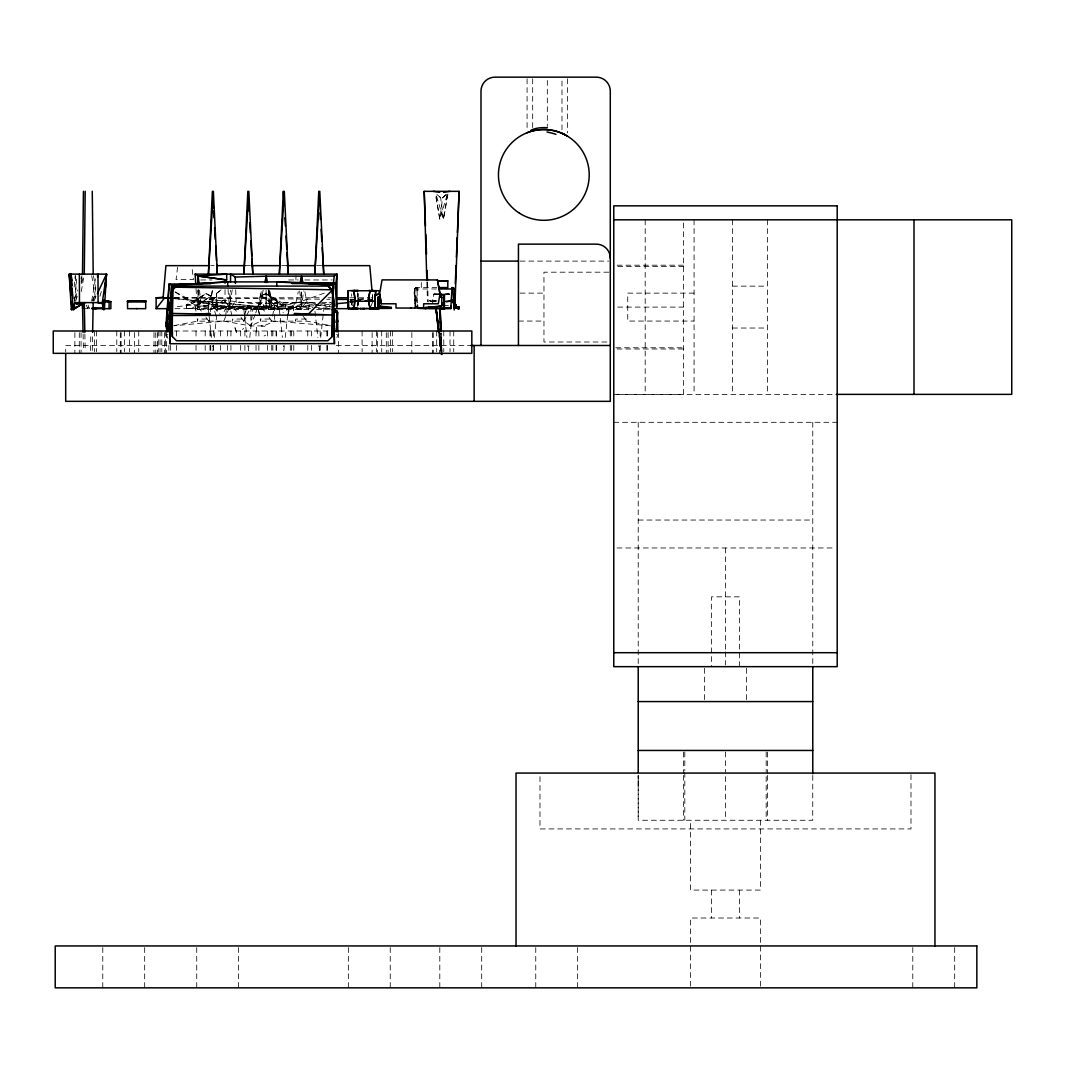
<?xml version="1.0" encoding="UTF-8"?>
<svg xmlns="http://www.w3.org/2000/svg" width="1065" height="1065" viewBox="0 0 1065 1065"><rect width="100%" height="100%" fill="white"/><g stroke="black" fill="none" stroke-linecap="round" stroke-linejoin="round"><path stroke-width="0.75" stroke-dasharray="5 3.75" d="M532.673 127.56L532.673 78.291M561.987 129.81L561.987 78.331M812.768 775.387L812.741 820.263L638.215 820.263L638.201 775.387L638.215 785.358M421.287 287.577L421.314 280.841M432.71 299.638L432.696 302.42L433.894 294.1L439.965 294.033M308.704 309.596L197.291 309.596L198.449 302.62L226.685 302.62L230.12 309.596L234.54 302.62L262.15 302.62L266.077 309.596L266.157 290.505M351.623 305.083L351.663 293.887M415.137 305.722C418.399 300.437 409.639 289.6 417.107 287.577L436.863 287.577M230.12 309.596L230.386 290.239M301.315 292.09L301.049 309.596L270.004 302.62L268.5 309.596L271.016 306.108L269.991 289.76M416.056 287.776C411.969 287.63 417.786 303.685 414.857 308.517L414.338 289.973M197.611 309.596L197.957 290.439M90.498 350.545L90.818 334.024M92.269 350.545L92.602 334.024M414.778 308.517L416.162 288.974L437.049 288.974M255.8 309.596L255.8 308.198L255.826 309.596L255.8 308.198L258.476 309.596M372.51 296.443L372.683 304.031A31.244 31.244 0 0 1 372.683 295.138L372.683 303.658M212.308 290.452L211.509 295.804L213.28 306.361L257.81 306.613L258.582 306.347L260.353 295.764L265.984 293.607L281.133 304.337L285.566 304.563L285.42 308.664L279.882 308.331L260.779 296.083L259.567 290.692M198.063 289.84L197.291 309.596L229.361 306.8L260.499 309.596L261.218 290.772M198.449 289.667L198.449 302.62L229.361 306.8L229.987 290.465M215.796 297.494L209.099 299.465L208.221 308.371L209.099 299.465L215.796 297.494L216.501 293.421L221.839 289.254L216.514 293.487L217.233 308.251L218.059 308.664L215.796 300.277L216.501 293.421L217.233 308.251L269.299 307.585L270.257 297.494L268.726 289.347L269.299 307.585L267.994 308.664L269.312 307.599L270.257 300.277L276.647 299.172L277.819 308.371L276.647 299.172L270.257 297.494L268.726 289.347L269.312 307.599L217.273 308.171M435.878 301.675L432.576 301.675L432.63 300.929L435.918 300.956M414.911 288.628L414.991 300.144L417.4 308.517L414.991 300.144L416.096 300.09L418.012 306.161M415.363 288.189C420.435 284.635 416.455 300.769 414.991 300.144L415.696 301.541M74.137 287.017L75.189 275.728M74.55 301.528L76.96 275.728M208.527 308.078L209.392 299.172L215.796 300.277L217.233 308.251M213.413 345.632L212.88 350.545L212.334 345.632M214.305 337.445L217.34 309.596M248.877 345.632L248.345 350.545L247.812 345.632M249.769 337.445L252.818 309.596L262.15 302.62L253.177 309.596L254.815 308.198L257.078 309.596M284.355 345.632L283.809 350.545L283.277 345.632M285.247 337.445L288.282 309.596M319.82 345.632L319.287 350.545L318.741 345.632M320.711 337.445L323.747 309.596L331.921 303.485M357.933 305.043L357.694 292.942A31.231 31.231 0 0 1 357.694 306.214L358.386 300.889L357.694 292.942L358.08 295.138M372.683 295.511L372.51 302.726M274.517 309.596L273.372 308.198L269.072 309.596L269.778 308.198L271.548 309.596L271.016 306.108L276.714 309.596L301.701 306.8L303.552 291.011M225.674 315.679L226.738 307.133L222.984 313.416M177.589 267.195L176.058 279.616L193.431 279.616L191.94 267.195M233.994 306.613L234.966 306.613M208.221 308.371L209.392 299.172M445.982 194.589L442.667 197.691L439.792 219.27L435.372 194.096M260.299 295.378L258.635 306.334L257.81 306.613M212.268 290.931L211.509 295.804L213.253 306.374L234.007 306.467M447.3 195.095L443.506 219.27L436.197 195.001M259.194 309.596L259.421 308.198L263.774 309.596L262.349 308.198L260.552 309.596M91.697 301.022L96.236 274.118M93.467 301.022L95.877 286.778M196.027 288.628L197.291 309.596L200.726 302.62L229.361 306.8L232.303 289.427M308.437 309.995L309.715 302.46L319.327 304.457M81.14 282.039L82.218 275.702M81.286 291.53L84.002 275.702M447.926 194.096L443.506 219.27L440.63 197.691L437.316 194.589M358.08 304.031L357.694 306.214L357.933 294.126M234.872 327.754L237.215 334.064L235.059 327.754M254.548 309.596L254.815 308.198L256.811 309.596M210.351 311.646L211.589 305.735L223.743 300.117L252.245 303.632L309.715 302.46L290.013 307.133L276.793 307.133L298.267 302.46L325.983 292.516M272.494 316.092L274.663 305.735L298.267 302.46L330.523 306.906M295.964 302.62L298.267 291.73M260.499 302.62L263.188 290.173M244.537 316.065L246.641 307.133L274.663 305.735L292.888 306.347L293.94 311.113M414.352 289.866L414.684 288.974M287.803 315.4L290.013 307.133L298.267 302.46M435.878 301.222L432.63 300.929M99.95 296.283L102.28 288.362M447.1 195.001L439.792 219.27L435.998 195.095M287.404 315.666L290.013 307.133L282.984 312.777M74.43 299.438L77.452 289.946M80.98 278.87L81.992 275.702M75.695 301.022L77.213 296.283M81.246 283.623L83.762 275.702M255.161 314.361L250.874 325.93L223.743 321.151L173.954 325.77M255.707 312.91L257.85 307.133L259.953 316.065M336.899 337.459L337.898 334.863L336.527 334.583M370.221 307.958L373.016 300.982M223.743 321.151L226.778 313.749M227.378 312.271L229.814 306.347L223.743 300.117L194.775 302.46L173.741 291.065M285.566 304.563L285.42 308.664L279.855 308.304L264.559 297.561L260.406 295.711M92.136 301.115L95.624 293.607M93.906 301.115L95.996 296.616M245.948 316.944L243.832 321.151L197.571 321.151L173.914 325.624M246.641 315.546L250.874 307.133L250.874 325.93L261.817 325.93M438.527 294.14L433.868 294.153L441.616 294.046M414.698 288.948L415.07 288.469M242.607 329.484L243.539 328.22M253.723 309.596L254.815 308.198L254.815 309.596M416.615 287.617L415.55 288.043M415.124 288.402L416.375 287.67M211.056 296.11L205.984 293.594L186.428 304.883L186.442 308.664L191.993 308.331L211.056 296.11L205.984 293.594L190.702 304.324L186.428 304.883L190.702 304.324L205.984 293.594L211.083 296.083L191.993 308.331L186.442 308.664L186.295 304.563L190.702 304.324M442.667 197.691L446.341 194.522M245.11 308.664L246.468 308.664L239.305 308.664M215.969 315.999L213.706 307.133L223.743 300.117L229.814 307.133L213.706 307.133L211.589 305.735L194.775 304.79L173.941 306.96M244.99 308.664L245.443 308.384M264.093 335.994L265.598 335.222M437.036 300.982C435.265 299.478 426.612 303.552 432.563 301.342L429.608 300.796L432.576 301.675L433.974 300.982M270.404 309.596L273.372 308.198L274.344 309.596M330.496 325.784L274.663 321.151L263.601 325.93L265.225 326.329L261.471 325.943L263.987 325.957M274.024 309.596L273.372 308.198L269.512 309.596L269.778 308.198L274.158 309.596L273.372 308.198L273.652 309.596M239.399 308.664L240.517 308.664M354.219 300.982L352.076 301.115L352.129 307.266M242.953 308.664L244.644 308.664L242.061 308.664M242.807 308.664L243.992 308.384M167.964 334.556L166.593 334.876L168.576 340.001M446.102 302.18L449.323 301.635M318.728 304.137L282.505 308.664L174.514 298.679M320.379 303.938L330.257 302.7M350.026 300.237L369.795 297.774M270.257 300.277L276.953 299.465L277.526 308.078M313.762 305.788L282.505 308.664L174.128 298.533M315.4 305.642L330.217 304.284M349.959 302.46L372.99 300.357M330.296 309.156L314.814 309.596M288.202 308.664L296.35 308.664M432.576 301.675L435.878 301.581M353.7 301.635L367.026 301.355L355.617 301.115M368.65 301.302L373.535 301.169L350.678 300.982L350.678 301.675M414.991 300.144L417.187 300.09L417.959 305.602M433.868 294.153L441.895 294.046M238.347 306.613L258.635 306.334L213.253 306.374L211.602 294.925M417.107 288.974L417.187 300.09L415.709 300.144L418.345 308.357M353.687 301.102L366.986 301.009M373.469 300.942L368.61 300.996L373.549 301.102M432.576 301.115L435.865 301.089M450.668 300.929L445.742 300.982L450.721 301.115L445.769 301.275L449.323 300.982M446.302 294.113L449.417 294.126L446.315 294.126M520.079 261.111L608.648 261.111M617.088 265.198L683.597 265.198M210.67 265.651L214.158 265.651M245.483 265.651L250.448 265.651M281.945 265.651L286.964 265.651M316.664 265.651L321.643 265.651M617.7 266.41L683.597 266.41M608.794 272.187L543.962 272.187L543.962 341.998L608.794 341.998M200.726 279.962L212.068 279.962M288.628 279.962L298.253 279.962M304.843 279.962L332.107 279.962M732.467 286.139L767.386 286.139M520.039 293.128L543.962 293.128M694.074 293.128L627.738 293.128L627.738 321.058L694.074 321.058M445.303 294.033L449.417 294.126L446.475 294.086M174.128 297.774L321.83 297.774M328.02 297.774L331.228 297.774M349.906 297.774L368.184 297.774M371.192 297.774L372.59 297.774L372.164 292.595M348.575 301.675L367.052 301.675M368.477 301.675L373.535 301.675L368.65 301.488M445.769 301.675L450.721 301.675M315.227 302.62L305.482 302.62L301.049 309.596L297.614 302.62L270.004 302.62L274.837 309.596M321.71 302.62L331.428 302.62M617.7 307.093L683.597 307.093M86.332 305.162L87.45 307.958L90.498 307.958M82.564 308.664L90.964 308.664M174.926 308.664L310.461 308.664M318.408 308.664L330.217 308.664M518.442 321.058L543.962 321.058M732.467 328.033L767.386 328.033M174.354 331.002L330.683 331.002M166.979 345.486L65.697 345.486L65.697 352.062M336.327 345.486L470.823 345.486M615.743 347.776L683.597 347.776M617.088 348.987L683.597 348.987M617.088 394.383L837.197 394.37M613.773 422.299L837.197 422.299M638.215 520.039L812.768 520.039M617.034 547.969L833.908 547.969M613.773 394.343L683.597 394.396L683.597 219.816M174.62 297.854L320.059 299.198M326.675 299.265L329.977 299.292M349.813 299.478L372.95 299.691M355.683 300.929L367.052 301.036M357.015 300.969L366.746 301.076M443.493 294.033L449.403 294.113M445.25 305.615L448.471 305.682M306.906 306.946L295.697 306.454L299.438 311.353M208.793 307.319L197.571 307.053L208.793 306.001L197.571 306.081L201.312 311.1M356.961 301.262L366.733 301.541M243.832 307.439L232.623 307.106L243.832 306.108L232.623 306.188L237.295 312.418M445.769 301.528L449.071 301.621M271.868 307.439L260.659 307.053L271.868 306.108L260.659 306.081L265.318 312.351M211.589 305.735L246.641 307.133L243.832 321.151L250.874 325.93L260.659 321.151L306.906 321.151L330.563 325.624M299.664 291.011L301.701 306.8L312.884 307.412M314.481 307.492L330.443 308.371M209.099 299.465L215.796 300.277M429.621 300.783L432.563 301.342M320.924 304.79L332.147 307.133M241.449 308.664L240.97 308.664M270.257 297.494L276.953 299.465M241.475 308.384L242.221 308.664M259.7 309.596L259.421 308.198L262.642 309.596M174.98 292.01L194.775 304.79L196.013 311.126M436.956 194.522L440.63 197.691M259.94 309.596L259.421 308.198L261.045 309.596M370.873 298.972L373.056 301.395M213.706 307.133L220.508 314.827M303.166 316.252L306.906 321.151L306.906 319.047L295.697 319.047L295.697 321.151L294.859 316.704M241.023 317.41L243.832 321.151L243.832 319.047L232.623 319.047L232.623 321.151M269.059 317.383L271.868 321.151L271.868 319.047L260.659 319.047L260.659 321.151L257.85 307.133M205.984 317.383L208.793 321.151L208.793 319.047L197.571 319.047L197.571 321.151L196.732 316.238M262.349 308.198L263.281 309.596M259.421 308.198L260.326 309.596M186.428 304.883L186.442 308.664M350.678 300.982L353.46 307.958M88.102 305.162L89.22 308.664M273.372 308.198L273.732 309.596M231.917 315.879L229.814 306.347L229.814 307.133M271.016 306.108L271.761 309.596M304.83 291.73L307.133 302.62M269.099 290.173L271.668 302.62M292.888 306.347L293.727 310.794M194.775 304.79L196.453 314.614M93.48 275.702L95.917 289.946M91.71 275.702L95.77 299.438M74.497 297.867L74.963 301.022M442.108 354.738L439.166 332.2L441.562 351.517M276.647 299.172L277.819 308.371M441.283 354.738L438.687 332.2L441.19 354.738M314.987 311.233L317.849 337.445M279.35 309.596L282.385 337.445M243.872 309.596L246.92 337.445M208.407 309.596L208.94 314.508M209.126 316.145L211.442 337.445M199.541 290.119L200.726 302.62M228.03 289.427L229.361 306.8M441.975 351.41L441.176 333.159L441.975 354.738M75.402 275.702L76.454 301.022M235.698 289.826L236.19 302.62M427.531 282.118L428.263 301.928M198.689 290.998L199.075 302.62M426.865 282.118L427.451 301.928M84.88 334.024L85.2 350.545M83.11 334.024L83.429 350.545M301.635 292.09L301.701 306.8M954.679 947.557L954.679 987.841M912.785 947.557L912.785 987.841M910.988 774.721L910.988 828.929L539.982 828.929L539.982 774.721M812.768 422.299L812.768 665.013M767.386 219.816L767.386 394.37M767.386 752.103L767.386 773.723M767.386 775.387L767.386 820.263M766.174 751.903L766.174 772.271M766.174 776.625L766.174 820.263M760.397 820.263L760.397 890.087L690.573 890.087L690.573 820.263M760.397 986.177L760.397 918.017L690.573 918.017L690.573 986.177M746.432 668.327L746.432 701.569M739.456 666.663L739.456 596.839L711.527 596.839L711.527 666.663M739.456 890.087L739.456 918.017M732.467 219.816L732.467 394.37M725.491 547.969L725.491 650.183M725.491 651.82L725.491 665.013M725.491 751.903L725.491 772.271M725.491 776.625L725.491 820.263M711.527 890.087L711.527 918.017M704.537 668.327L704.537 701.569M694.074 219.816L694.074 394.37M684.808 751.903L684.808 770.807M684.808 772.271L684.808 820.263M683.597 752.103L683.597 773.723M683.597 775.387L683.597 820.263M645.19 219.816L645.19 394.37M638.215 422.299L638.215 665.013M638.215 776.625L638.215 820.263M577.643 947.557L577.643 987.841M567.578 78.81L567.578 132.952M547.33 80.447L547.33 126.389M535.762 947.557L535.762 987.841M527.082 78.797L527.082 131.102M481.7 947.557L481.7 987.841M453.73 331.002L453.73 351.756M450.016 331.002L450.016 351.756M443.772 331.002L443.772 351.756M439.805 947.557L439.805 987.841M439.526 332.6L439.526 353.34M436.69 331.002L436.69 351.756M433.282 332.6L433.282 353.34M432.43 332.6L432.43 353.34M411.836 332.6L411.836 353.34M392.346 331.002L392.346 351.756M390.575 331.002L390.575 351.756M390.243 947.557L390.243 987.841M388.086 332.6L388.086 353.34M386.315 332.6L386.315 353.34M381.709 331.002L381.709 351.756M377.449 332.6L377.449 353.34M376.384 331.002L376.384 351.756M372.124 332.6L372.124 353.34M362.1 331.002L362.1 351.756M348.348 947.557L348.348 987.841M338.457 332.6L338.457 353.34M327.274 331.002L327.274 337.392M327.274 345.366L327.274 353.34M326.968 331.002L326.968 337.392M326.968 345.366L326.968 351.756M320.206 331.002L320.206 337.392M320.206 345.366L320.206 353.34M311.606 331.002L311.606 337.392M311.606 345.366L311.606 353.34M307.758 331.002L307.758 337.392M307.758 345.366L307.758 351.756M295.964 275.582L295.964 279.962M293.78 331.002L293.78 337.392M293.78 345.366L293.78 353.34M291.49 331.002L291.49 337.392M291.49 345.366L291.49 351.756M290.306 331.002L290.306 337.392M290.306 345.366L290.306 351.756M276.328 331.002L276.328 337.392M276.328 345.366L276.328 353.34M276.128 331.002L276.128 337.392M276.128 345.366L276.128 353.34M274.663 305.735L274.663 321.151M272.853 331.002L272.853 337.392M272.853 345.366L272.853 351.756M271.761 331.002L271.761 337.392M271.761 345.366L271.761 351.756M267.501 331.002L267.501 337.392M267.501 345.366L267.501 353.34M266.077 290.239L266.077 309.596M258.875 331.002L258.875 337.392M258.875 345.366L258.875 353.34M256.479 327.221L256.479 332.147M256.026 331.002L256.026 337.392M256.026 345.366L256.026 351.756M244.91 331.002L244.91 337.392M244.91 345.366L244.91 351.756M240.663 331.002L240.663 337.392M240.663 345.366L240.663 353.34M238.627 947.557L238.627 987.841M230.932 331.002L230.932 337.392M230.932 345.366L230.932 353.34M227.457 331.002L227.457 337.392M227.457 345.366L227.457 351.756M225.021 289.667L225.021 302.62M220.562 331.002L220.562 337.392M220.562 345.366L220.562 351.756M213.479 331.002L213.479 337.392M213.479 345.366L213.479 353.34M210.763 331.002L210.763 337.392M210.763 345.366L210.763 351.756M210.005 331.002L210.005 337.392M210.005 345.366L210.005 351.756M205.199 331.002L205.199 337.392M205.199 345.366L205.199 353.34M196.732 947.557L196.732 987.841M196.027 331.002L196.027 337.392M196.027 345.366L196.027 353.34M176.497 331.002L176.497 337.392M176.497 345.366L176.497 353.34M170.666 345.366L170.666 351.756M168.896 345.366L168.882 353.34M166.406 332.6L166.406 353.34M165.328 331.002L165.328 353.34M164.636 332.6L164.636 353.34M161.8 331.002L161.8 351.756M160.03 331.002L160.03 351.756M158.259 331.002L158.259 351.756M157.54 332.6L157.54 353.34M155.77 332.6L155.77 353.34M153.999 332.6L153.999 353.34M144.68 947.557L144.68 987.841M138.743 331.002L138.743 351.756M134.496 332.6L134.496 353.34M129.477 331.002L129.477 351.756M124.565 331.002L124.565 351.756M121.104 332.6L121.104 353.34M120.305 332.6L120.305 353.34M116.777 331.002L116.777 351.756M102.786 947.557L102.786 987.841M96.422 331.002L96.422 351.756M94.639 331.002L94.639 351.756M87.45 307.958L87.45 308.664M81.06 332.6L81.06 353.34M79.289 332.6L79.289 353.34M74.883 332.6L74.883 353.34M265.904 293.607L260.779 296.083L265.984 293.607L285.46 304.803L281.133 304.337L265.984 293.607M371.618 301.115L371.618 301.115M441.19 351.41L440.684 333.159L441.096 351.41"/><path stroke-width="1.5" d="M480.994 345.486L480.994 91.124A13.965 13.965 0 0 1 494.959 77.159L596.32 77.159A13.965 13.965 0 0 1 610.285 91.124L610.285 401.345L65.697 401.345L65.697 353.7M812.781 773.723L812.768 666.663M357.933 290.505L348.135 290.692L348.095 308.291L354.405 308.664M441.03 308.384L444.424 308.464L444.464 295.045L440.324 293.847L439.752 297.108L442.374 297.468M266.197 282.545L266.223 276.181L334.197 276.061L337.019 274.118L336.846 307.066M348.149 290.692L348.375 308.61M82.498 274.118L83.429 191.274M84.268 274.118L85.2 191.274M230.493 282.185L230.612 274.118L235.205 277.046L266.223 276.181L267.501 282.398M301.448 282.545L301.541 276.181L302.859 282.398M167.272 331.628L165.887 325.77L169.095 284.022L171.665 285.087L172.344 336.567L176.55 340.773L327.94 340.773L332.147 336.567L332.932 284.994L335.062 283.476L336.7 307.399M198.063 284.049L198.21 276.061L195.148 274.118L195.734 283.796M92.628 332.36L93.201 302.606M170.094 343.702L171.665 285.087L227.71 281.906L276.767 281.906L332.932 284.994L334.463 343.582L170.094 343.702L169.934 308.531L171.665 285.087L176.55 286.099L327.94 286.099L332.613 289.8L332.147 336.567M166.673 331.694L169.095 284.022L190.675 283.956M169.402 331.428L169.934 308.531L167.232 309.422L168.51 331.721M454.968 304.164L459.095 191.341L424.203 191.341L426.825 280.468M95.331 308.664L94.625 308.664L95.331 308.584M362.473 308.664L363.538 308.664M454.209 310.008L454.342 306.707M454.489 303.418L454.822 295.178M455.301 283.636L456.046 265.505M456.379 257.264L457.204 237.495M457.404 232.543L459.095 191.341M442.973 308.517L450.575 307.679L450.841 308.517L452.013 287.577L453.397 287.949M97.394 293.607L106.473 274.118L104.37 309.596L102.28 302.606L106.473 274.118L69.225 274.118L71.328 309.596L75.948 306.973M332.773 326.675L333.944 308.531L337.552 312.258L337.845 331.628M127.6 300.929L127.547 301.675L145.692 301.675L145.639 300.929L127.547 301.115L145.639 300.929M454.342 308.517L454.116 300.144L451.028 300.077L453.41 300.144L454.342 308.517L454.808 290.372L453.876 288.296M453.118 302.274L455.807 308.078L459.002 308.664L459.108 307.332L456.632 306.893L453.69 300.796L456.579 306.84L459.108 307.332L459.002 308.664L455.833 308.105L454.635 305.642L455.833 308.105M459.095 307.332L456.579 306.84L454.089 301.275L456.659 306.933L459.095 307.332L459.002 308.664L455.807 308.078M336.127 331.668L337.552 312.258L335.715 310.314M104.437 299.917L103.678 309.596L102.28 302.606L75.189 302.606L73.099 309.596L84.268 302.606L84.841 332.36M104.942 293.474L106.473 274.118L105.901 279.017M163.118 297.774L165.914 265.651L209.259 265.651M104.184 299.917L103.332 309.596L102.28 302.606L103.039 303.525L97.913 302.606M104.903 291.85L106.473 274.118M337.099 328.166L336.926 310.594M71.382 301.528L72.021 309.596L72.327 306.361M73.538 306.361L73.791 309.596L74.097 306.361M333.385 283.876L334.197 276.061M104.942 287.191L105.515 282.292M335.368 288.362L337.019 274.118L195.148 274.118M453.836 305.722L452.945 288.974L438.713 288.974M167.032 331.774L167.911 325.571M168.789 319.367L170.12 310.061L167.232 309.422M376.424 308.331L373.083 308.664M97.474 277.286L98.007 274.118L98.087 302.606M439.991 293.887L438.314 303.778L423.644 303.778L423.644 308.038L396.007 308.038L396.007 303.778L381.323 303.778L379.633 293.873L382.055 279.882L437.462 279.935L439.991 293.86L437.462 279.935M167.644 316.105L165.887 325.77L167.711 318.249M169.122 308.038L173.036 287.137L176.55 286.099L172.344 290.306L172.344 336.567M72.021 309.596L72.58 306.8M73.791 309.596L74.35 306.8M377.782 308.317L372.83 308.664M300.237 282.398L301.541 276.181M264.879 282.398L266.223 276.181M442.414 303.192L441.775 305.961L428.197 308.371L444.424 308.464M453.317 302.939L454.116 300.144L453.237 301.541M73.006 304.004L71.328 309.596L74.111 307.838M444.464 295.045L443.679 297.654L444.238 308.664M369.994 308.291L369.901 307.679A31.231 31.231 0 0 1 369.901 291.477L369.901 290.785M453.41 301.541L454.116 300.144M92.921 308.664L93.56 308.584M369.302 308.664L375.626 308.278L368.836 308.384M379.14 308.291L373.629 308.557L379.167 308.278M136.44 308.584L137.159 308.584M441.469 308.584L442.188 308.584M379.886 297.108L377.875 297.308L377.915 306.001L391.441 307.279L375.399 308.664L374.987 295.298L379.313 293.847L379.886 297.108L377.889 297.321L377.862 305.961L391.441 308.371L375.213 308.464L375.173 295.045M168.43 308.664L156.142 308.664L164.702 297.774L168.004 297.801M196.173 314.135L210.191 313.443L210.191 314.135L172.344 313.443L173.036 287.137L332.613 289.8L332.147 293.368M332.613 289.8L308.317 314.135L294.299 314.135L294.299 313.443L332.147 314.987L172.344 315.493M78.291 302.606L76.813 303.845L75.189 302.606M84.268 302.606L73.099 309.596L71.009 274.118L71.927 280.454M96.396 308.664L96.862 308.664M360.636 308.664L361.421 308.664M364.19 308.664L364.962 308.664M334.463 343.582L332.932 284.994L311.819 284.009M527.095 132.726C540.155 127.454 555.624 128.798 567.578 136.24M374.987 295.298L379.313 293.847M354.152 308.664L354.858 298.267L353.58 290.692L354.858 290.505M353.58 290.692L354.405 290.505M369.542 308.664L375.439 308.584M443.679 192.299L450.029 191.341M85.227 302.606L76.813 303.845L84.588 303.152M450.668 307.679L443.28 308.664M439.086 287.577L447.819 287.577L447.806 280.841L438.567 280.841M336.793 303.671L348.308 302.62M198.942 283.876L198.21 276.061L226.685 274.118L226.685 279.962L198.21 276.061L198.476 284.368M172.344 290.306L171.665 285.087L210.883 283.676M156.142 308.664L156.142 297.774L163.118 297.348M171.665 285.087L227.71 281.906L227.71 286.099M447.806 280.841L439.06 280.867M410.584 308.038L411.423 308.038M145.692 301.115L127.547 301.675L128.945 300.982L127.547 300.982L127.547 308.664L145.692 308.664L145.692 300.982L144.294 300.982L145.692 301.675L127.547 301.115M104.117 301.209L107.379 301.115L104.117 301.581M372.883 308.331L370.141 308.384L369.302 305.043L368.969 296.443L370.127 290.692L379.1 290.692L379.1 293.9M104.064 300.956L107.379 301.115L104.13 301.089M348.282 308.61L354.871 308.384M351.929 308.597L357.933 308.664M308.504 283.556L335.062 283.476L276.767 281.906L276.767 286.099M351.796 308.584L357.694 308.664M292.01 283.543L335.062 283.476M613.773 219.816L1011.75 219.816L1011.75 394.37L836.571 394.37M480.994 261.111L518.442 261.111M217.3 265.651L245.163 265.651M251.739 265.651L280.601 265.651M286.911 265.651L315.094 265.651M323.307 265.651L369.795 265.651L372.031 291.011M358.386 290.505L351.676 290.692M368.849 290.505L370.127 290.692L369.302 290.505M372.377 290.505L373.655 290.692L372.83 290.505M375.559 290.705L375.572 295.498L375.559 290.692L353.806 290.785L353.806 291.477A31.231 31.231 0 0 1 353.806 307.679L353.806 308.384M156.142 297.774L172.543 297.774M336.647 297.774L348.242 297.774M103.811 300.982L110.867 301.675L110.867 308.664L91.896 308.664M104.117 301.675L110.867 301.675M428.995 307.266L425.827 307.266L425.827 308.517L450.721 308.664L450.721 305.868M92.016 307.958L104.21 307.958L104.21 308.664M352.981 308.317L358.399 308.384M359.997 308.384L361.022 308.384M362.313 308.384L364.922 308.384M366.214 308.384L367.239 308.384M372.364 308.384L373.669 308.384M333.092 308.664L379.566 308.664M171.106 331.002L53.25 331.002L53.25 353.34L471.822 353.34L471.822 331.002L333.238 331.002M470.823 345.486L610.285 345.486M613.773 652.699L837.197 652.699M638.215 701.569L812.768 701.569M638.215 750.452L812.768 750.452M452.013 287.577L454.409 288.948M336.593 299.358L348.162 299.465M354.352 308.331L357.095 308.384M434.613 307.838L428.197 307.279L441.775 305.961L441.775 297.335L439.752 297.108M452.186 287.577L453.743 288.189M164.702 297.774L172.876 298.52M425.827 308.517L418.492 307.679L418.345 308.357L426.133 308.664M198.21 276.061L226.685 279.962M433.269 191.341L439.619 192.299M453.091 287.803L454.768 289.973M561.987 133.325L565.595 135.095M337.552 312.258L332.213 309.782L334.796 309.343L335.515 312.444M331.095 289.254L327.94 286.099L332.932 284.994L332.693 293.461M440.324 293.847L442.002 295.75M454.196 288.628L454.808 290.372M454.449 289.014L454.755 289.88M336.966 318.648L337.685 321.763L337.139 318.608M332.919 312.91L335.049 322.322M336.473 328.592L337.179 331.721M333.252 296.603L334.916 306.041M379.646 293.847L381.323 303.778M69.691 277.286L69.225 274.118L70.876 295.085M70.397 282.039L70.862 285.194M436.224 309.675L438.327 325.77L435.998 308.065L438.634 332.2L435.918 308.065M438.753 328.992L439.166 332.2L438.673 328.992M332.852 316.105L333.491 322.415M333.811 325.571L334.45 331.894M107.312 300.929L107.379 301.675M169.934 308.531L170.933 320.072M71.009 274.118L71.888 285.407M72.14 288.628L72.913 298.307M319.58 204.52L318.781 191.274L314.814 274.118L319.78 191.274L323.747 274.118L322.163 247.613M320.072 212.814L320.472 219.443M321.071 229.388L321.763 240.983M284.115 204.52L283.317 191.274L279.35 274.118L284.315 191.274L288.282 274.118L286.991 252.578M284.901 217.779L285.407 226.073M285.992 236.004L286.791 249.263M249.037 211.15L247.852 191.274L243.872 274.118L248.837 191.274L252.818 274.118L251.926 259.208M249.729 222.758L250.328 232.689M250.834 240.983L251.726 255.893M213.373 207.835L212.374 191.274L208.407 274.118L213.373 191.274L217.34 274.118L216.754 264.173M213.572 211.15L213.972 217.779M214.571 227.724L215.263 239.319M215.662 245.948L216.554 260.872M441.096 331.508L440.085 308.264L441.03 331.508M235.205 277.046L235.445 283.436M424.203 191.341L425.468 226.006M425.774 234.26L426.506 254.056M427.105 270.563L427.478 280.468M440.218 316.571L439.991 308.264L440.577 331.508L440.351 321.55M82.498 302.606L83.07 332.36M92.269 191.274L93.201 274.118M379.167 306.68L379.127 297.082L379.14 306.693M79.382 274.118L79.462 302.606M934.95 945.946L934.95 773.07L516.032 773.07L516.032 945.946M913.996 219.816L913.996 394.37M638.215 666.663L638.215 772.271M518.442 345.486L518.442 244.138L596.32 244.138A13.965 13.965 0 0 1 610.285 258.103M474.138 345.486L474.138 401.345M379.566 297.774L379.566 305.695M378.661 301.675L378.661 305.868M348.575 301.675L348.575 308.664M225.021 279.962L225.021 283.197M109.096 308.664L109.096 301.675L107.006 300.982L107.006 301.675M108.776 300.982L108.776 301.675M82.564 303.072L82.564 308.664M530.863 130.343A19.37 7.948 4.4 0 1 547.383 127.72M546.971 131.993A20.421 4.313 11.7 0 1 555.957 134.297M530.836 131.128A20.874 3.235 -5 0 1 531.648 130.888M837.197 205.851L613.773 205.851L613.773 666.663L837.197 666.663L837.197 205.851M976.845 945.946L55.22 945.946L55.22 987.841L976.845 987.841L976.845 945.946M105.608 301.115L105.608 301.115M519.44 213.186A45.382 45.382 0 0 0 589.171 176.91A45.382 45.382 0 0 0 522.888 134.656A45.382 45.382 0 0 0 519.44 213.186"/></g></svg>
